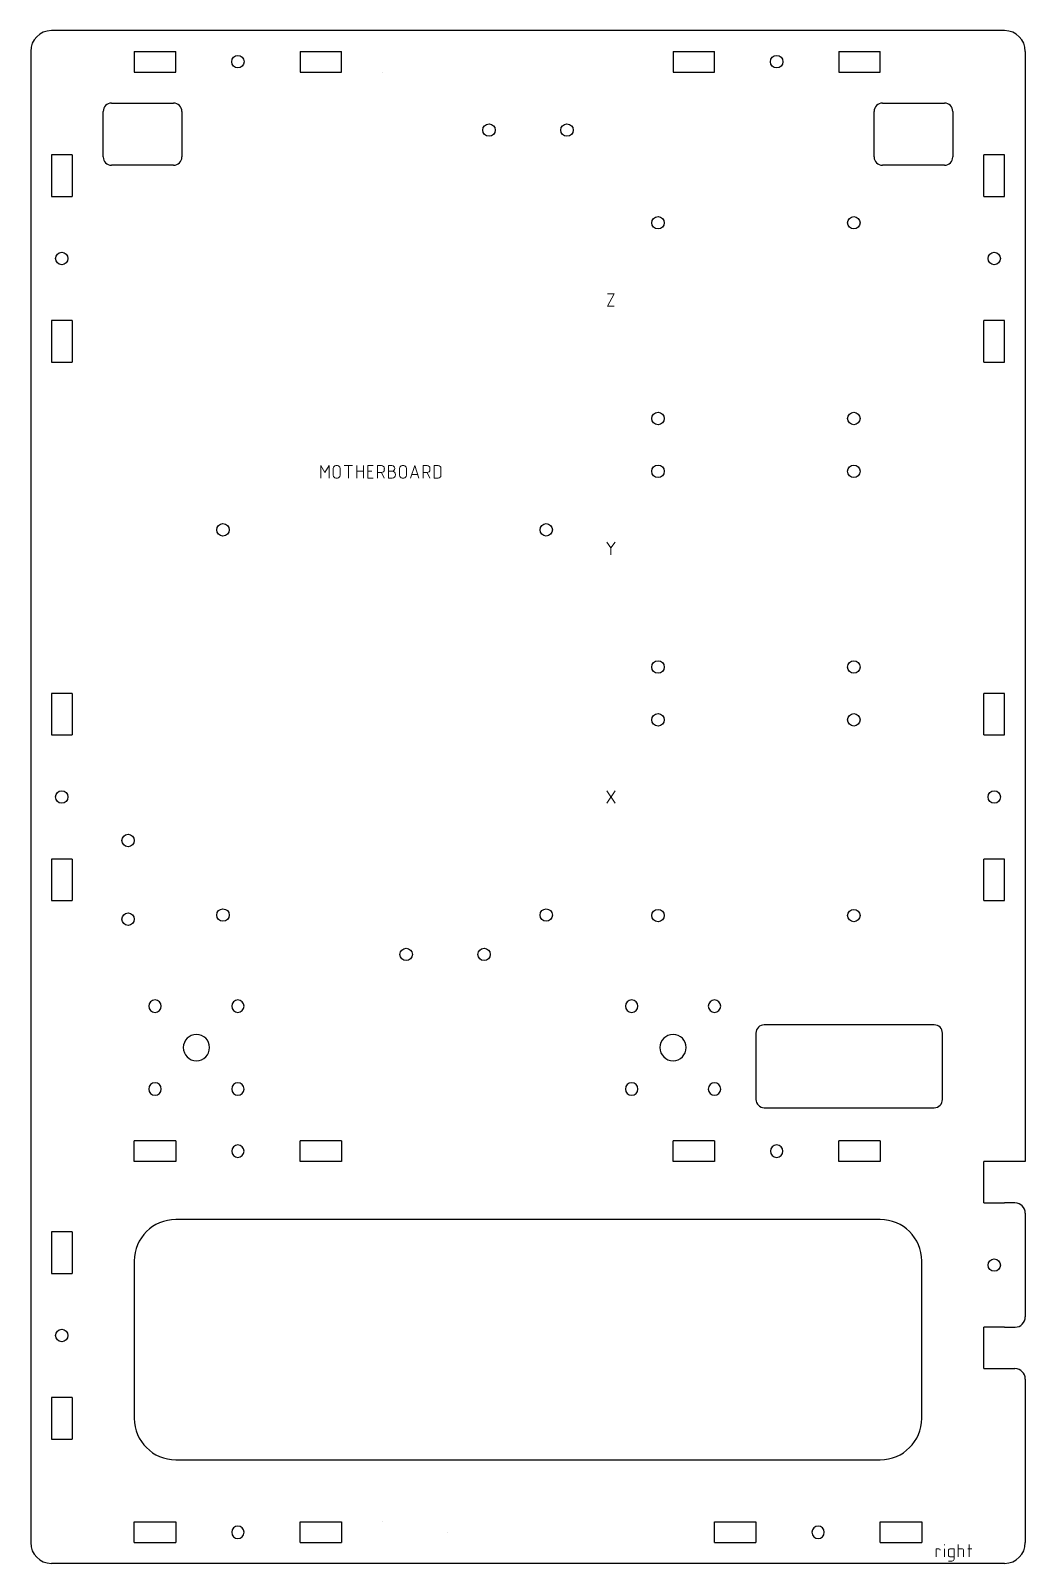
# Model space of a CAD drawing. Header units: millimetres. Extents: x -8 to 232, y -363 to 8.
import ezdxf

# ---------------------------------------------------------------- set-up
doc = ezdxf.new("R2010")
doc.units = ezdxf.units.MM
doc.layers.get('0').update_dxf_attribs({"linetype": 'CONTINUOUS', "lineweight": 25, "true_color": 0x000000})
doc.layers.add('Drawings', color=1, linetype='CONTINUOUS', lineweight=0, true_color=0xff0000)

# ---------------------------------------------------------------- blocks, each defined once
blk = doc.blocks.new('m8 holes')
for centre, radius in [((-10, 10), 1.5), ((10, 10), 1.5), ((0, 0), 3.17), ((-10, -10), 1.5), ((10, -10), 1.5)]:
    blk.add_circle(centre, radius)
blk = doc.blocks.new('slot')
for p, q in [((5, 5), (15, 5)), ((5, 5), (5, 0)), ((15, 0), (15, 5)), ((45, 5), (45, 0)), ((45, 5), (55, 5)), ((55, 0), (55, 5)), ((5, 0), (15, 0)), ((45, 0), (55, 0))]:
    blk.add_line(p, q)
blk.add_circle((30, 2.5), 1.5)
blk = doc.blocks.new('stepperdriverboardholes')
for centre in [(-23.62, 23.62), (23.62, 23.62), (-23.62, -23.62), (23.62, -23.62)]:
    blk.add_circle(centre, 1.5)

msp = doc.modelspace()

# ---------------------------------------------------------------- linework, layer by layer
for p, q in [((227.5, 7.5), (-2.5, 7.5)), ((-7.5, 2.5), (-7.5, -357.5)), ((232.5, 2.5), (232.5, -265.5)), ((77.5, -2.5), (77.5, -2.5)), ((12, -10), (27, -10)), ((198, -10), (213, -10)), ((10, -23), (10, -12)), ((29, -12), (29, -23)), ((196, -23), (196, -12)), ((215, -12), (215, -23)), ((27, -25), (12, -25)), ((213, -25), (198, -25)), ((210.5, -232.5), (169.5, -232.5)), ((167.5, -234.5), (167.5, -250.5)), ((212.5, -250.5), (212.5, -234.5)), ((169.5, -252.5), (210.5, -252.5)), ((222.5, -275.5), (222.5, -265.5)), ((227.5, -265.5), (222.5, -265.5)), ((232.5, -265.5), (227.5, -265.5)), ((222.5, -275.5), (227.5, -275.5)), ((230, -275.5), (227.5, -275.5)), ((197.5, -279.5), (27.5, -279.5)), ((232.5, -278), (232.5, -302.99)), ((17.5, -289.5), (17.5, -327.5)), ((207.5, -327.5), (207.5, -289.5)), ((227.5, -305.5), (222.5, -305.5)), ((222.5, -315.5), (222.5, -305.5)), ((227.5, -305.5), (230.01, -305.49)), ((222.5, -315.5), (227.5, -315.5)), ((227.5, -315.5), (230, -315.5)), ((232.5, -318), (232.5, -357.5)), ((27.5, -337.5), (197.5, -337.5)), ((77.5, -352.5), (77.5, -352.5)), ((93.13, -354.98), (93.13, -354.98)), ((227.5, -362.5), (-2.5, -362.5))]:
    msp.add_line(p, q)
for centre in [(103.1, -16.5), (121.9, -16.5), (38.9, -113), (116.9, -113), (16, -188), (16, -207), (38.9, -206), (116.9, -206), (83.1, -215.5), (101.9, -215.5), (225, -290.5)]:
    msp.add_circle(centre, 1.5)
for centre, radius, start, end in [((-2.5, 2.5), 5, 90, 180), ((227.5, 2.5), 5, 0, 90), ((12, -12), 2, 90, 180), ((27, -12), 2, 0, 90), ((198, -12), 2, 90, 180), ((213, -12), 2, 0, 90), ((12, -23), 2, 180, 270), ((27, -23), 2, 270, 0), ((198, -23), 2, 180, 270), ((213, -23), 2, 270, 0), ((169.5, -234.5), 2, 90, 180), ((210.5, -234.5), 2, 0, 90), ((169.5, -250.5), 2, 180, 270), ((210.5, -250.5), 2, 270, 0), ((230, -278), 2.5, 0, 90), ((27.5, -289.5), 10, 90, 180), ((197.5, -289.5), 10, 0, 90), ((230, -302.99), 2.5, 270.3318, 0), ((230, -318), 2.5, 0, 90), ((27.5, -327.5), 10, 180, 270), ((197.5, -327.5), 10, 270, 0), ((-2.5, -357.5), 5, 180, 270), ((227.5, -357.5), 5, 270, 0)]:
    msp.add_arc(centre, radius, start, end)
at = {"layer": 'Drawings'}
for p, q in [((131.67, -56), (133.33, -56)), ((133.33, -56), (131.67, -59)), ((131.67, -59), (133.33, -59)), ((62.5, -100.5), (62.5, -97.5)), ((62.5, -97.5), (63.5, -99.17)), ((63.5, -99.17), (64.5, -97.5)), ((64.5, -97.5), (64.5, -100.5)), ((65.5, -99.83), (65.5, -98.17)), ((66.17, -97.5), (66.5, -97.5)), ((67.17, -98.17), (67.17, -99.83)), ((68.17, -97.5), (70.17, -97.5)), ((69.17, -97.5), (69.17, -100.5)), ((71.17, -97.5), (71.17, -100.5)), ((71.17, -98.83), (72.83, -98.83)), ((72.83, -100.5), (72.83, -97.5)), ((75.17, -97.5), (73.83, -97.5)), ((73.83, -97.5), (73.83, -100.5)), ((73.83, -98.83), (74.83, -98.83)), ((76.17, -100.5), (76.17, -97.5)), ((76.17, -97.5), (77.17, -97.5)), ((77.17, -99.17), (76.17, -99.17)), ((77.17, -99.17), (77.83, -100.5)), ((77.83, -98.17), (77.83, -98.5)), ((78.83, -100.5), (78.83, -97.5)), ((78.83, -97.5), (79.67, -97.5)), ((78.83, -98.83), (79.7, -98.83)), ((80.5, -99.63), (80.5, -99.7)), ((81.5, -99.83), (81.5, -98.17)), ((82.17, -97.5), (82.5, -97.5)), ((83.17, -98.17), (83.17, -99.83)), ((84.17, -100.5), (85.17, -97.5)), ((84.44, -99.67), (85.89, -99.67)), ((85.17, -97.5), (86.17, -100.5)), ((87.17, -100.5), (87.17, -97.5)), ((87.17, -97.5), (88.17, -97.5)), ((88.17, -99.17), (87.17, -99.17)), ((88.17, -99.17), (88.83, -100.5)), ((88.83, -98.17), (88.83, -98.5)), ((90.83, -97.5), (89.83, -97.5)), ((89.83, -97.5), (89.83, -100.5)), ((91.5, -99.83), (91.5, -98.17)), ((66.5, -100.5), (66.17, -100.5)), ((73.83, -100.5), (75.17, -100.5)), ((79.7, -100.5), (78.83, -100.5)), ((82.5, -100.5), (82.17, -100.5)), ((89.83, -100.5), (90.83, -100.5)), ((131.5, -116), (132.5, -117.33)), ((132.5, -117.33), (133.5, -116)), ((132.5, -117.33), (132.5, -119)), ((131.5, -176), (133.5, -179)), ((131.5, -179), (133.5, -176)), ((212.96, -358.13), (212.96, -357.96)), ((216.29, -357.96), (216.29, -360.96)), ((218.96, -357.96), (218.96, -360.96)), ((210.96, -360.96), (210.96, -358.96)), ((210.96, -358.96), (211.62, -358.96)), ((212.96, -360.96), (212.96, -358.96)), ((213.96, -359.46), (213.96, -360.46)), ((213.96, -361.96), (214.79, -361.96)), ((215.29, -358.96), (214.46, -358.96)), ((214.46, -360.96), (215.29, -360.96)), ((215.29, -361.46), (215.29, -358.96)), ((216.29, -358.96), (217.12, -358.96)), ((217.62, -359.46), (217.62, -360.96)), ((218.62, -358.96), (219.62, -358.96))]:
    msp.add_line(p, q, dxfattribs=at)
for centre, radius, start, end in [((66.17, -98.17), 0.667, 90, 180), ((66.17, -99.83), 0.667, 180, 270), ((66.5, -98.17), 0.667, 0, 90), ((66.5, -99.83), 0.667, 270, 0), ((77.17, -98.17), 0.667, 0, 90), ((77.17, -98.5), 0.667, 270, 0), ((79.67, -98.17), 0.667, 270, 90), ((79.7, -99.63), 0.8, 0, 90), ((79.7, -99.7), 0.8, 270, 0), ((82.17, -98.17), 0.667, 90, 180), ((82.17, -99.83), 0.667, 180, 270), ((82.5, -98.17), 0.667, 0, 90), ((82.5, -99.83), 0.667, 270, 0), ((88.17, -98.17), 0.667, 0, 90), ((88.17, -98.5), 0.667, 270, 0), ((90.83, -98.17), 0.667, 0, 90), ((90.83, -99.83), 0.667, 270, 0), ((211.62, -359.3), 0.333, 0, 90), ((214.46, -359.46), 0.5, 90, 180), ((214.46, -360.46), 0.5, 180, 270), ((214.79, -361.46), 0.5, 270, 0), ((217.12, -359.46), 0.5, 0, 90)]:
    msp.add_arc(centre, radius, start, end, dxfattribs=at)

# ---------------------------------------------------------------- block references
for name, p in [('slot', (12.5, -2.5)), ('slot', (142.5, -2.5)), ('stepperdriverboardholes', (167.5, -62.5)), ('stepperdriverboardholes', (167.5, -122.5)), ('stepperdriverboardholes', (167.5, -182.5))]:
    msp.add_blockref(name, p)
for p, rotation in [((-2.5, -17.5), 270), ((227.5, -77.5), 90), ((-2.5, -147.5), 270), ((227.5, -207.5), 90), ((-2.5, -277.5), 270)]:
    msp.add_blockref('slot', p, dxfattribs=dict(rotation=rotation))
at = {"yscale": -1, "rotation": 180}
for name, p in [('m8 holes', (32.5, -238)), ('m8 holes', (147.5, -238)), ('slot', (72.5, -265.5)), ('slot', (202.5, -265.5))]:
    msp.add_blockref(name, p, dxfattribs=at)
at = {"yscale": -1}
for p in [(12.5, -352.5), (152.5, -352.5)]:
    msp.add_blockref('slot', p, dxfattribs=at)

doc.saveas('drawing.dxf')
